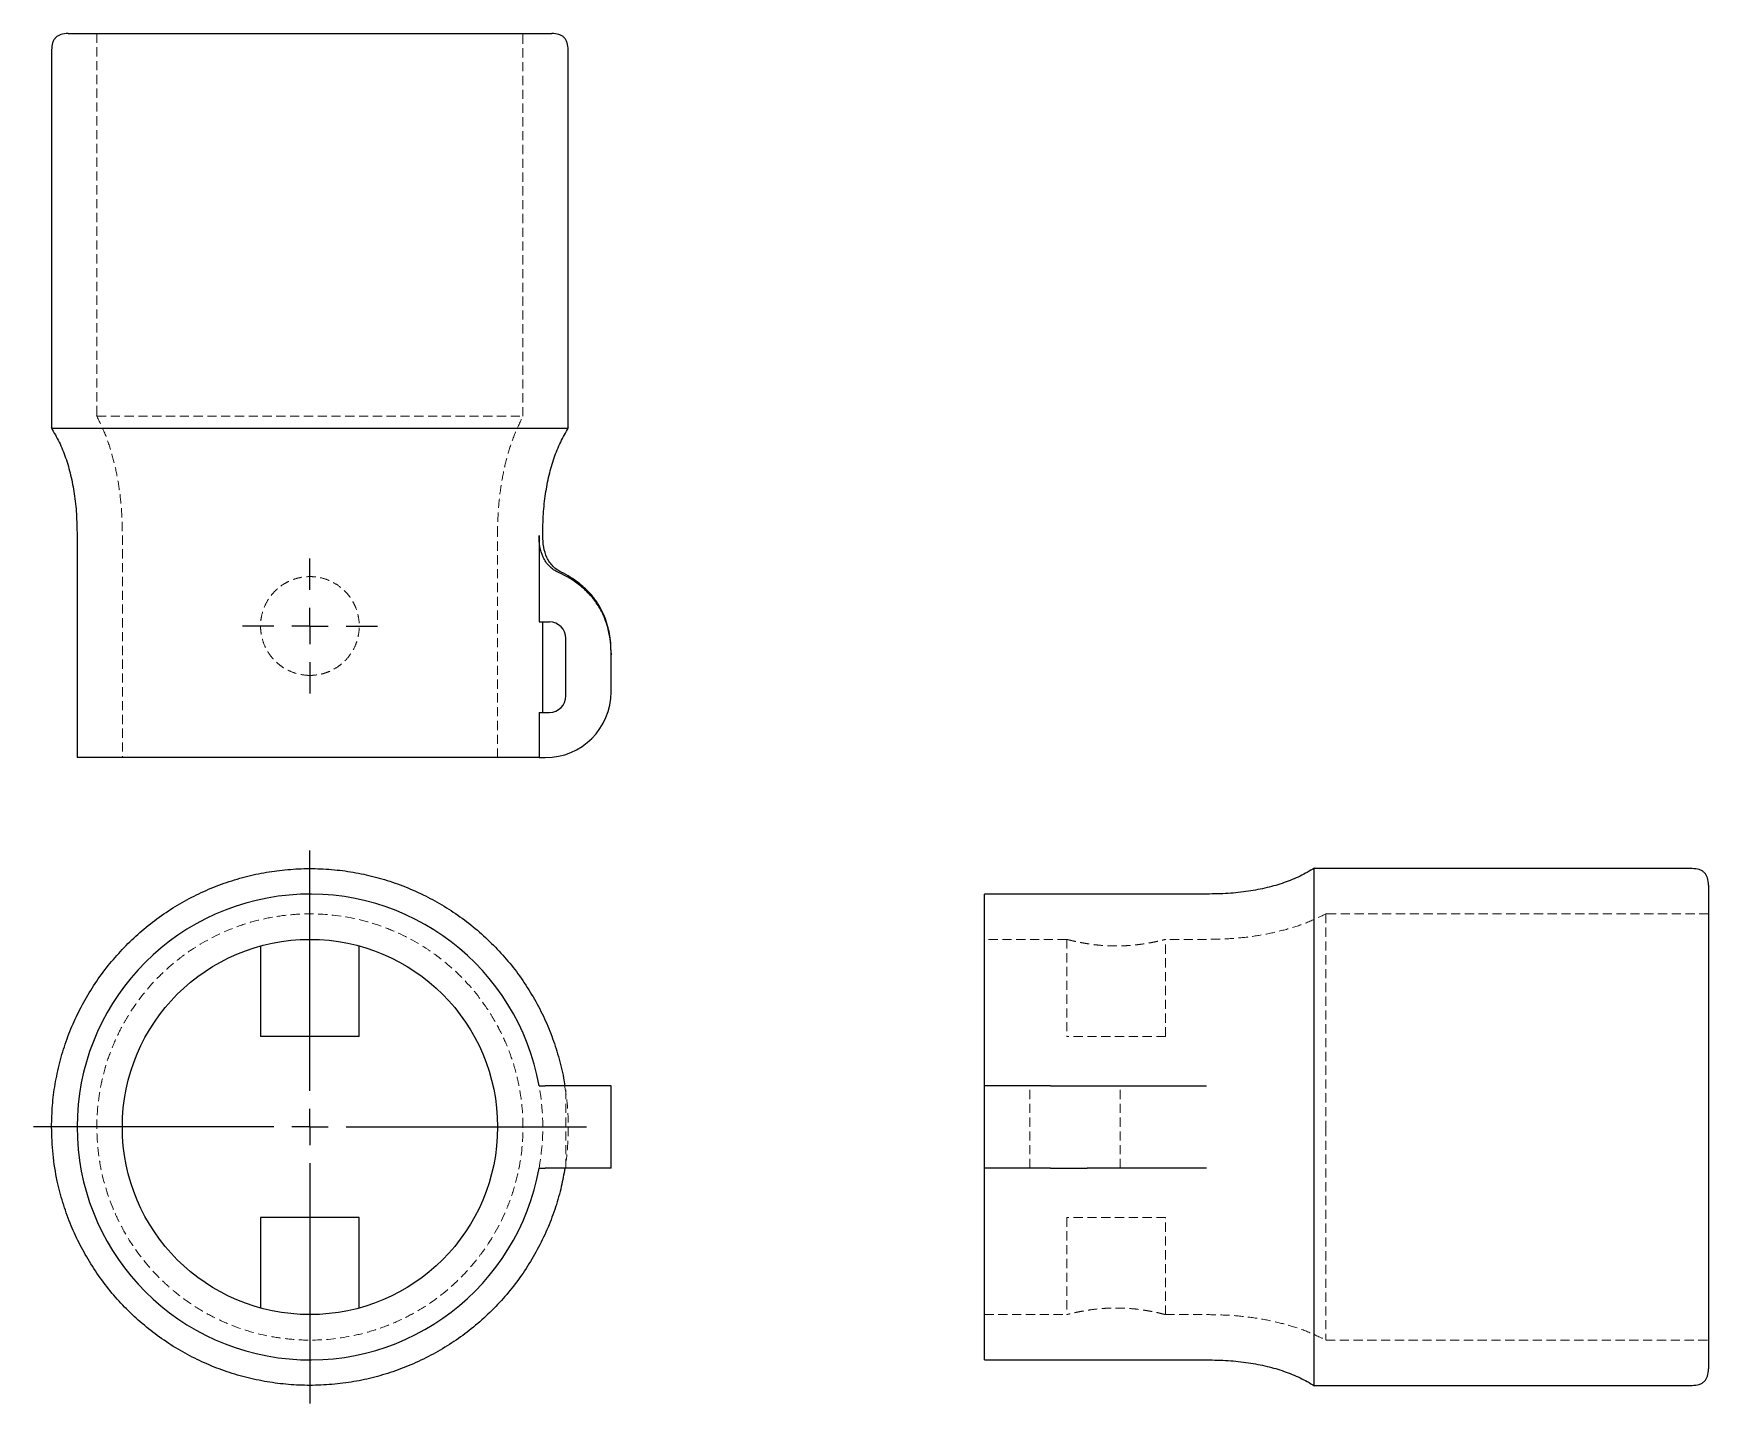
# Model space of a CAD drawing. Header units: millimetres. Extents: x 42 to 273, y 19 to 208.
import ezdxf

# ---------------------------------------------------------------- set-up
doc = ezdxf.new("R2010")
doc.units = ezdxf.units.MM
doc.linetypes.add('HIDDEN', pattern=[1.905, 1.27, -0.635])
doc.layers.add('10', color=7, linetype='Continuous')

# ---------------------------------------------------------------- blocks, each defined once
blk = doc.blocks.new('SW_CENTERMARKSYMBOL_0')
at = {"layer": '10', "color": 0}
for p, q in [((0, 5), (0, 38.18)), ((0, 0), (0, 2.5)), ((-5, 0), (-38.18, 0)), ((0, 0), (-2.5, 0)), ((0, 0), (0, -2.5)), ((0, 0), (2.5, 0)), ((5, 0), (38.18, 0)), ((0, -5), (0, -38.18))]:
    blk.add_line(p, q, dxfattribs=at)
blk = doc.blocks.new('SW_CENTERMARKSYMBOL_1')
at = {"layer": '10', "color": 0}
for p, q in [((0, 5), (0, 9.32)), ((0, 0), (0, 2.5)), ((-5, 0), (-9.32, 0)), ((0, 0), (-2.5, 0)), ((0, 0), (0, -2.5)), ((0, 0), (2.5, 0)), ((5, 0), (9.32, 0)), ((0, -5), (0, -9.32))]:
    blk.add_line(p, q, dxfattribs=at)

msp = doc.modelspace()

# ---------------------------------------------------------------- linework, layer by layer
at = {"color": 7, "linetype": 'Continuous', "lineweight": 25}
for p, q in [((46.41, 208), (113.23, 208)), ((44.14, 205.72), (44.14, 153.49)), ((115.5, 153.5), (115.5, 205.72)), ((47.66, 138.68), (47.66, 108)), ((111.47, 138.68), (111.47, 126.75)), ((111.47, 126.75), (112.9, 126.75)), ((111.98, 114.25), (111.98, 126.75)), ((115.17, 116.52), (115.17, 124.48)), ((121.42, 117.09), (121.42, 122.18)), ((111.47, 114.25), (111.47, 108)), ((111.47, 114.25), (112.9, 114.25)), ((111.47, 108), (47.66, 108)), ((111.47, 108), (112.33, 108)), ((270.72, 92.68), (218.5, 92.68)), ((273, 90.41), (273, 57)), ((203.68, 89.16), (173, 89.16)), ((173, 62.68), (173, 89.16)), ((73, 82), (73, 69.5)), ((86.64, 69.5), (86.64, 82)), ((86.64, 69.5), (73, 69.5)), ((111.47, 62.68), (112.33, 62.68)), ((121.42, 62.68), (112.33, 62.68)), ((121.42, 51.32), (121.42, 62.68)), ((173, 51.32), (173, 62.68)), ((182.09, 62.68), (173, 62.68)), ((182.09, 62.68), (187.18, 62.68)), ((111.47, 51.32), (112.33, 51.32)), ((121.42, 51.32), (112.33, 51.32)), ((182.09, 51.32), (173, 51.32)), ((173, 24.84), (173, 51.32)), ((182.09, 51.32), (187.18, 51.32)), ((73, 44.5), (73, 32)), ((86.64, 44.5), (73, 44.5)), ((86.64, 32), (86.64, 44.5)), ((173, 24.84), (203.68, 24.84)), ((218.49, 21.32), (270.72, 21.32))]:
    msp.add_line(p, q, dxfattribs=at)
at = {"color": 7, "linetype": 'HIDDEN', "lineweight": 18}
for p, q in [((50.39, 208), (50.39, 155.15)), ((109.25, 155.15), (109.25, 208)), ((53.91, 138.68), (53.91, 108)), ((105.73, 108), (105.73, 138.68)), ((79.75, 133), (79.82, 133)), ((79.82, 133), (79.98, 133)), ((273, 86.43), (220.15, 86.43)), ((73, 82), (73, 82)), ((86.64, 82), (86.64, 82)), ((184.36, 82.91), (173, 82.91)), ((184.36, 82.91), (184.36, 69.5)), ((203.68, 82.91), (197.99, 82.91)), ((198, 69.5), (198, 82.91)), ((198, 69.5), (184.36, 69.5)), ((115.17, 51.32), (115.17, 62.68)), ((179.25, 51.32), (179.25, 62.68)), ((191.75, 51.32), (191.75, 62.68)), ((220.15, 55.96), (220.15, 57.84)), ((198, 44.5), (184.36, 44.5)), ((184.36, 44.5), (184.36, 31.09)), ((198, 31.09), (198, 44.5)), ((73, 32), (73, 32)), ((86.64, 32), (86.64, 32)), ((173, 31.09), (184.36, 31.09)), ((197.99, 31.09), (203.68, 31.09)), ((220.15, 27.57), (273, 27.57))]:
    msp.add_line(p, q, dxfattribs=at)
at = {"color": 7, "linetype": 'HIDDEN', "lineweight": 18, "flags": 128}
msp.add_lwpolyline([(50.41, 155.15), (50.42, 155.15), (50.64, 155.15), (51.08, 155.15), (51.7, 155.15), (52.52, 155.15), (53.56, 155.15), (54.8, 155.15), (56.17, 155.15), (57.71, 155.15), (59.45, 155.15), (61.33, 155.15), (63.3, 155.15), (65.38, 155.15), (67.62, 155.15), (69.96, 155.15), (72.29, 155.15), (74.68, 155.15), (77.18, 155.15), (79.69, 155.15), (82.14, 155.15), (84.56, 155.15), (87.03, 155.15), (89.44, 155.15), (91.72, 155.15), (93.91, 155.15), (96.07, 155.15), (98.1, 155.15), (99.96, 155.15), (101.67, 155.15), (103.27, 155.15), (104.71, 155.15), (105.93, 155.15), (106.96, 155.15), (107.84, 155.15), (108.5, 155.15), (109.06, 155.15), (109.25, 155.15), (109.25, 155.15)], dxfattribs=at)
at = {"color": 7, "linetype": 'Continuous', "lineweight": 25}
msp.add_circle((79.82, 57), 25.91, dxfattribs=at)
for centre, radius, start, end in [((112.9, 124.48), 2.27, 0, 90), ((112.33, 117.09), 9.09, 270, 0), ((112.9, 116.52), 2.27, 270, 0), ((79.82, 57), 32.16, 10.1763, 349.8237)]:
    msp.add_arc(centre, radius, start, end, dxfattribs=at)
at = {"color": 7, "linetype": 'HIDDEN', "lineweight": 18}
for centre, radius, start, end in [((79.82, 126.18), 6.82, 267.2291, 282.0791), ((79.82, 57), 32.16, 349.8237, 10.1763)]:
    msp.add_arc(centre, radius, start, end, dxfattribs=at)
at = {"color": 7, "linetype": 'Continuous', "lineweight": 25}
for points, knots in [([(46.41, 208), (46.07, 207.98), (45.59, 207.95), (45.03, 207.7), (44.69, 207.44), (44.44, 207.11), (44.19, 206.55), (44.16, 206.06), (44.14, 205.72)], [0, 0, 0, 0, 0.273177, 0.389879, 0.5, 0.610121, 0.726823, 1, 1, 1, 1]), ([(115.5, 205.72), (115.48, 206.06), (115.45, 206.55), (115.2, 207.11), (114.94, 207.44), (114.61, 207.7), (114.05, 207.95), (113.57, 207.98), (113.23, 208)], [0, 0, 0, 0, 0.273177, 0.389879, 0.5, 0.610121, 0.726823, 1, 1, 1, 1]), ([(44.09, 153.57), (44.47, 152.91), (45.25, 151.58), (46.13, 149.37), (46.82, 146.98), (47.31, 144.39), (47.61, 141.6), (47.64, 139.67), (47.66, 138.68)], [0, 0, 0, 0, 0.146092, 0.298231, 0.458241, 0.627693, 0.807913, 1, 1, 1, 1]), ([(44.14, 153.49), (44.16, 153.5), (44.21, 153.5), (44.6, 153.5), (45.22, 153.5), (46.1, 153.5), (47.21, 153.49), (48.55, 153.5), (50.12, 153.5), (51.91, 153.5), (53.88, 153.49), (56.02, 153.5), (58.36, 153.5), (60.86, 153.5), (63.47, 153.5), (66.18, 153.49), (69.03, 153.5), (71.95, 153.5), (74.9, 153.5), (77.88, 153.5), (80.91, 153.49), (83.93, 153.5), (86.89, 153.5), (89.8, 153.5), (92.67, 153.49), (95.44, 153.5), (98.08, 153.5), (100.59, 153.5), (102.98, 153.5), (105.19, 153.49), (107.21, 153.5), (109.04, 153.5), (110.67, 153.5), (112.09, 153.5), (113.26, 153.49), (114.19, 153.5), (114.9, 153.5), (115.33, 153.5), (115.52, 153.5), (115.48, 153.5), (115.48, 153.5)], [0, 0, 0, 0, 0.0264623, 0.0529245, 0.0801555, 0.1073865, 0.133849, 0.1603115, 0.1875428, 0.214774, 0.2412363, 0.2676986, 0.2949297, 0.3221608, 0.3486232, 0.3750856, 0.4023168, 0.429548, 0.4560106, 0.4824732, 0.5097045, 0.5369359, 0.5633983, 0.5898608, 0.617092, 0.6443233, 0.6707856, 0.6972479, 0.7244789, 0.75171, 0.7781725, 0.8046349, 0.8318661, 0.8590974, 0.8855599, 0.9120224, 0.9392536, 0.9664849, 0.9929472, 1, 1, 1, 1]), ([(111.98, 138.68), (112, 139.67), (112.03, 141.6), (112.33, 144.39), (112.82, 146.98), (113.51, 149.37), (114.39, 151.58), (115.17, 152.91), (115.55, 153.57)], [0, 0, 0, 0, 0.1920874, 0.3723066, 0.5417592, 0.7017694, 0.853908, 1, 1, 1, 1]), ([(114.15, 133.58), (113.91, 133.68), (113.69, 133.81), (113.27, 134.1), (113.07, 134.26), (112.71, 134.62), (112.55, 134.82), (112.26, 135.24), (112.14, 135.46), (111.82, 136.16), (111.68, 136.65), (111.51, 137.66), (111.47, 138.17), (111.47, 138.68)], [0, 0, 0, 0, 0.125, 0.125, 0.25, 0.25, 0.375, 0.375, 0.5, 0.5, 0.75, 0.75, 1, 1, 1, 1]), ([(114.48, 133.65), (114.3, 133.75), (113.9, 133.96), (113.38, 134.41), (112.91, 134.98), (112.42, 135.84), (112.04, 137.09), (112, 138.14), (111.98, 138.68)], [0, 0, 0, 0, 0.101838, 0.227343, 0.349271, 0.471274, 0.724867, 1, 1, 1, 1]), ([(121.42, 122.18), (121.42, 123.39), (121.3, 124.57), (120.88, 126.3), (120.69, 126.87), (120.22, 127.99), (119.95, 128.52), (119.3, 129.53), (118.94, 130), (118.13, 130.9), (117.69, 131.32), (116.29, 132.45), (115.25, 133.07), (114.15, 133.58)], [0, 0, 0, 0, 0.25, 0.25, 0.375, 0.375, 0.5, 0.5, 0.625, 0.625, 0.75, 0.75, 1, 1, 1, 1]), ([(121.42, 122.35), (121.41, 122.85), (121.4, 123.79), (121.22, 125.08), (120.94, 126.3), (120.54, 127.48), (120.05, 128.53), (119.55, 129.36), (119.03, 130.08), (118.42, 130.79), (117.69, 131.51), (116.83, 132.22), (115.77, 132.96), (114.95, 133.4), (114.5, 133.63)], [0, 0, 0, 0, 0.107651, 0.199429, 0.27746, 0.375446, 0.465993, 0.523742, 0.582295, 0.655909, 0.723175, 0.801862, 0.893462, 1, 1, 1, 1]), ([(121.42, 122.43), (121.42, 122.43), (121.42, 122.46), (121.42, 122.37), (121.42, 122.25), (121.42, 122.18)], [0, 0, 0, 0, 0.114021, 0.542144, 1, 1, 1, 1]), ([(44.14, 57), (44.16, 57.99), (44.21, 59.97), (44.6, 62.94), (45.22, 65.9), (46.1, 68.8), (47.21, 71.58), (48.55, 74.27), (50.12, 76.85), (51.91, 79.29), (53.88, 81.55), (56.02, 83.64), (58.36, 85.56), (60.86, 87.28), (63.47, 88.76), (66.18, 90.02), (69.03, 91.05), (71.95, 91.85), (74.9, 92.38), (77.88, 92.67), (80.91, 92.71), (83.93, 92.49), (86.89, 92.02), (89.8, 91.3), (92.67, 90.33), (95.44, 89.13), (98.08, 87.7), (100.59, 86.06), (102.98, 84.2), (105.19, 82.14), (107.21, 79.93), (109.04, 77.55), (110.67, 75), (112.09, 72.33), (113.26, 69.57), (114.18, 66.72), (114.77, 64.41), (114.96, 63.04), (115.01, 62.68)], [0, 0, 0, 0, 0.027883, 0.055765, 0.084458, 0.113151, 0.141034, 0.168917, 0.19761, 0.226303, 0.254185, 0.282068, 0.310761, 0.339454, 0.367336, 0.395219, 0.423912, 0.452605, 0.480488, 0.508371, 0.537064, 0.565757, 0.59364, 0.621523, 0.650216, 0.678909, 0.706792, 0.734675, 0.763367, 0.79206, 0.819943, 0.847826, 0.876519, 0.905212, 0.933095, 0.960978, 0.989671, 1, 1, 1, 1]), ([(218.57, 92.73), (217.91, 92.35), (216.58, 91.57), (214.37, 90.69), (211.98, 90), (209.39, 89.51), (206.6, 89.21), (204.67, 89.18), (203.68, 89.16)], [0, 0, 0, 0, 0.146092, 0.298231, 0.458241, 0.627693, 0.807913, 1, 1, 1, 1]), ([(218.5, 92.65), (218.5, 92.66), (218.49, 92.69), (218.5, 92.48), (218.5, 92.02), (218.5, 91.3), (218.49, 90.33), (218.5, 89.13), (218.5, 87.7), (218.5, 86.06), (218.5, 84.2), (218.49, 82.14), (218.5, 79.93), (218.5, 77.55), (218.5, 75), (218.49, 72.33), (218.49, 69.57), (218.5, 66.72), (218.5, 63.78), (218.5, 60.78), (218.49, 57.79), (218.5, 54.79), (218.5, 51.78), (218.5, 48.81), (218.5, 45.93), (218.49, 43.12), (218.5, 40.38), (218.5, 37.76), (218.5, 35.31), (218.49, 33), (218.49, 30.85), (218.5, 28.88), (218.5, 27.14), (218.5, 25.6), (218.49, 24.27), (218.5, 23.18), (218.5, 22.33), (218.5, 21.73), (218.5, 21.38), (218.5, 21.35), (218.49, 21.33)], [0, 0, 0, 0, 0.0097025, 0.0369338, 0.0633963, 0.0898587, 0.1170899, 0.1443211, 0.1707834, 0.1972456, 0.2244767, 0.2517077, 0.2781701, 0.3046325, 0.3318637, 0.3590949, 0.3855574, 0.4120199, 0.4392511, 0.4664824, 0.4929447, 0.5194069, 0.546638, 0.573869, 0.6003314, 0.6267938, 0.6540249, 0.6812561, 0.7077186, 0.7341812, 0.7614125, 0.7886438, 0.8151063, 0.8415687, 0.8687999, 0.8960312, 0.9224934, 0.9489557, 0.9761868, 1, 1, 1, 1]), ([(273, 90.41), (272.98, 90.75), (272.95, 91.23), (272.7, 91.79), (272.44, 92.12), (272.11, 92.38), (271.55, 92.63), (271.06, 92.66), (270.72, 92.68)], [0, 0, 0, 0, 0.273177, 0.389879, 0.5, 0.610121, 0.726823, 1, 1, 1, 1]), ([(187.18, 62.68), (188.39, 62.68), (189.57, 62.68), (191.3, 62.68), (191.87, 62.68), (192.99, 62.68), (193.52, 62.68), (194.53, 62.68), (195, 62.68), (195.9, 62.68), (196.32, 62.68), (197.45, 62.68), (198.07, 62.68), (198.58, 62.68)], [0, 0, 0, 0, 0.25, 0.25, 0.375, 0.375, 0.5, 0.5, 0.625, 0.625, 0.75, 0.75, 1, 1, 1, 1]), ([(198.58, 62.68), (198.68, 62.68), (198.81, 62.68), (199.1, 62.68), (199.26, 62.68), (199.62, 62.68), (199.82, 62.68), (200.24, 62.68), (200.46, 62.68), (201.16, 62.68), (201.65, 62.68), (202.66, 62.68), (203.17, 62.68), (203.68, 62.68)], [0, 0, 0, 0, 0.125, 0.125, 0.25, 0.25, 0.375, 0.375, 0.5, 0.5, 0.75, 0.75, 1, 1, 1, 1]), ([(115.03, 51.32), (114.88, 50.47), (114.56, 48.65), (113.78, 45.93), (112.74, 43.12), (111.44, 40.38), (109.92, 37.76), (108.2, 35.31), (106.28, 33), (104.16, 30.85), (101.86, 28.88), (99.42, 27.14), (96.85, 25.6), (94.13, 24.27), (91.31, 23.17), (88.43, 22.33), (85.5, 21.73), (82.49, 21.38), (79.46, 21.28), (76.47, 21.44), (73.5, 21.84), (70.55, 22.5), (67.66, 23.41), (64.89, 24.55), (62.22, 25.91), (59.65, 27.51), (57.23, 29.33), (54.99, 31.32), (52.92, 33.49), (51.03, 35.85), (49.34, 38.37), (47.89, 40.99), (46.66, 43.72), (45.65, 46.57), (44.83, 49.75), (44.25, 53.24), (44.18, 55.74), (44.14, 57)], [0, 0, 0, 0, 0.0241703, 0.0520531, 0.0799359, 0.1086287, 0.1373216, 0.1652045, 0.1930875, 0.2217805, 0.2504735, 0.2783564, 0.3062392, 0.3349321, 0.3636251, 0.3915077, 0.4193904, 0.4480831, 0.4767758, 0.5046586, 0.5325414, 0.5612343, 0.5899272, 0.6178101, 0.645693, 0.6743859, 0.7030788, 0.7309615, 0.7588442, 0.7875369, 0.8162297, 0.8441124, 0.8719952, 0.900688, 0.9293808, 0.9644943, 1, 1, 1, 1]), ([(273, 57), (273, 55.75), (273, 53.26), (273, 49.56), (273, 45.95), (273, 42.48), (273, 39.19), (273, 36.13), (273, 33.33), (273, 30.82), (273, 28.65), (273, 26.84), (273, 25.4), (273, 24.35), (273, 23.76), (273, 23.52), (273, 23.59), (273, 23.59)], [0, 0, 0, 0, 0.071326, 0.142664, 0.214084, 0.285648, 0.357185, 0.428481, 0.499842, 0.571436, 0.642869, 0.714138, 0.785641, 0.857206, 0.928507, 0.999862, 1, 1, 1, 1]), ([(198.58, 51.32), (198.07, 51.32), (197.47, 51.32), (196.35, 51.32), (195.94, 51.32), (195.05, 51.32), (194.57, 51.32), (193.57, 51.32), (193.03, 51.32), (191.92, 51.32), (191.35, 51.32), (189.6, 51.32), (188.39, 51.32), (187.18, 51.32)], [0, 0, 0, 0, 0.25, 0.25, 0.375, 0.375, 0.5, 0.5, 0.625, 0.625, 0.75, 0.75, 1, 1, 1, 1]), ([(203.68, 51.32), (203.17, 51.32), (202.66, 51.32), (201.92, 51.32), (201.67, 51.32), (201.18, 51.32), (200.94, 51.32), (200.47, 51.32), (200.25, 51.32), (199.83, 51.32), (199.63, 51.32), (199.26, 51.32), (199.1, 51.32), (198.81, 51.32), (198.68, 51.32), (198.58, 51.32)], [0, 0, 0, 0, 0.25, 0.25, 0.375, 0.375, 0.5, 0.5, 0.625, 0.625, 0.75, 0.75, 0.875, 0.875, 1, 1, 1, 1]), ([(203.68, 24.84), (204.67, 24.82), (206.6, 24.79), (209.39, 24.49), (211.98, 24), (214.37, 23.31), (216.58, 22.43), (217.91, 21.65), (218.57, 21.27)], [0, 0, 0, 0, 0.192087, 0.372307, 0.541759, 0.701769, 0.853908, 1, 1, 1, 1]), ([(270.72, 21.32), (271.06, 21.34), (271.55, 21.37), (272.11, 21.62), (272.44, 21.88), (272.7, 22.21), (272.95, 22.77), (272.98, 23.25), (273, 23.59)], [0, 0, 0, 0, 0.273177, 0.389879, 0.5, 0.610121, 0.726823, 1, 1, 1, 1])]:
    msp.add_open_spline(points, degree=3, knots=knots, dxfattribs=at)
at = {"color": 7, "linetype": 'HIDDEN', "lineweight": 18}
for points, knots in [([(50.34, 155.24), (50.74, 154.43), (51.54, 152.8), (52.42, 150.19), (53.11, 147.48), (53.58, 144.64), (53.86, 141.7), (53.9, 139.7), (53.91, 138.68)], [0, 0, 0, 0, 0.158085, 0.318305, 0.481697, 0.64911, 0.821571, 1, 1, 1, 1]), ([(105.73, 138.68), (105.74, 139.7), (105.78, 141.7), (106.06, 144.64), (106.53, 147.48), (107.21, 150.19), (108.1, 152.8), (108.9, 154.43), (109.3, 155.24)], [0, 0, 0, 0, 0.178429, 0.35089, 0.518303, 0.681695, 0.841915, 1, 1, 1, 1]), ([(79.82, 119.36), (80.27, 119.36), (80.72, 119.41), (81.37, 119.54), (81.59, 119.59), (82.02, 119.72), (82.23, 119.8), (82.85, 120.06), (83.24, 120.27), (83.8, 120.64), (83.98, 120.77), (84.32, 121.06), (84.49, 121.2), (84.95, 121.67), (85.24, 122.02), (85.73, 122.76), (85.95, 123.15), (86.2, 123.77), (86.28, 123.98), (86.41, 124.41), (86.46, 124.63), (86.59, 125.29), (86.64, 125.73), (86.64, 126.62), (86.59, 127.08), (86.42, 127.95), (86.29, 128.38), (86.03, 129), (85.93, 129.2), (85.72, 129.6), (85.61, 129.79), (85.36, 130.16), (85.23, 130.33), (84.95, 130.68), (84.8, 130.84), (84.33, 131.32), (83.98, 131.6), (83.25, 132.09), (82.85, 132.31), (82.03, 132.65), (81.6, 132.78), (80.94, 132.91), (80.72, 132.94), (80.27, 132.99), (80.05, 133), (79.38, 133), (78.93, 132.96), (78.05, 132.78), (77.62, 132.65), (77, 132.39), (76.8, 132.3), (76.41, 132.09), (76.21, 131.97), (75.66, 131.6), (75.32, 131.32), (74.84, 130.85), (74.69, 130.68), (74.41, 130.34), (74.28, 130.16), (73.91, 129.61), (73.7, 129.22), (73.35, 128.39), (73.22, 127.96), (73.09, 127.3), (73.06, 127.08), (73.01, 126.64), (73, 126.41), (73, 125.73), (73.05, 125.29), (73.22, 124.41), (73.35, 123.98), (73.69, 123.16), (73.9, 122.77), (74.28, 122.21), (74.41, 122.03), (74.69, 121.68), (74.84, 121.52), (75.15, 121.21), (75.32, 121.06), (75.66, 120.78), (75.84, 120.64), (76.4, 120.27), (76.79, 120.06), (77.61, 119.72), (78.04, 119.58), (78.92, 119.41), (79.37, 119.36), (79.82, 119.36)], [0, 0, 0, 0, 0.03125, 0.03125, 0.046875, 0.046875, 0.0625, 0.0625, 0.09375, 0.09375, 0.109375, 0.109375, 0.125, 0.125, 0.15625, 0.15625, 0.1875, 0.1875, 0.203125, 0.203125, 0.21875, 0.21875, 0.25, 0.25, 0.28125, 0.28125, 0.3125, 0.3125, 0.328125, 0.328125, 0.34375, 0.34375, 0.359375, 0.359375, 0.375, 0.375, 0.40625, 0.40625, 0.4375, 0.4375, 0.46875, 0.46875, 0.484375, 0.484375, 0.5, 0.5, 0.53125, 0.53125, 0.5625, 0.5625, 0.578125, 0.578125, 0.59375, 0.59375, 0.625, 0.625, 0.640625, 0.640625, 0.65625, 0.65625, 0.6875, 0.6875, 0.71875, 0.71875, 0.734375, 0.734375, 0.75, 0.75, 0.78125, 0.78125, 0.8125, 0.8125, 0.84375, 0.84375, 0.859375, 0.859375, 0.875, 0.875, 0.890625, 0.890625, 0.90625, 0.90625, 0.9375, 0.9375, 0.96875, 0.96875, 1, 1, 1, 1]), ([(109.25, 57), (109.25, 55.06), (109.06, 53.14), (108.5, 50.32), (108.26, 49.38), (107.84, 47.99), (107.69, 47.53), (107.36, 46.62), (107.19, 46.17), (106.27, 43.95), (105.36, 42.25), (104.03, 40.25), (103.75, 39.86), (103.17, 39.08), (102.87, 38.7), (101.95, 37.57), (101.3, 36.86), (99.27, 34.83), (97.79, 33.61), (95.77, 32.26), (95.36, 32), (94.53, 31.5), (94.11, 31.27), (92.84, 30.59), (91.97, 30.18), (90.2, 29.44), (89.29, 29.12), (87.45, 28.56), (86.5, 28.32), (83.66, 27.76), (81.75, 27.57), (78.87, 27.57), (77.91, 27.62), (75.97, 27.81), (75.02, 27.95), (72.19, 28.51), (70.35, 29.07), (67.68, 30.17), (66.79, 30.59), (65.09, 31.5), (64.27, 31.99), (62.68, 33.06), (61.91, 33.63), (60.79, 34.54), (60.42, 34.86), (59.71, 35.51), (59.36, 35.84), (57.64, 37.56), (56.42, 39.04), (54.82, 41.43), (54.33, 42.26), (53.64, 43.54), (53.42, 43.97), (53.01, 44.85), (52.81, 45.29), (51.89, 47.52), (51.34, 49.35), (50.86, 51.71), (50.78, 52.18), (50.64, 53.14), (50.58, 53.63), (50.44, 55.07), (50.39, 56.03), (50.39, 58.91), (50.57, 60.82), (51.04, 63.2), (51.15, 63.67), (51.39, 64.61), (51.51, 65.08), (51.93, 66.46), (52.26, 67.36), (52.99, 69.13), (53.4, 70), (54.08, 71.28), (54.32, 71.7), (54.81, 72.53), (55.07, 72.94), (56.42, 74.95), (57.63, 76.43), (59.67, 78.47), (60.38, 79.12), (61.51, 80.04), (61.89, 80.34), (62.67, 80.92), (63.06, 81.2), (65.06, 82.53), (66.75, 83.44), (69.42, 84.55), (70.34, 84.88), (72.19, 85.44), (73.12, 85.67), (75, 86.05), (75.95, 86.19), (77.86, 86.38), (78.82, 86.43), (81.74, 86.43), (83.65, 86.24), (86.47, 85.69), (87.41, 85.45), (89.26, 84.89), (90.17, 84.57), (92.85, 83.46), (94.54, 82.56), (96.54, 81.22), (96.93, 80.95), (97.71, 80.37), (98.1, 80.07), (99.22, 79.15), (99.94, 78.5), (101.97, 76.47), (103.19, 74.99), (104.54, 72.98), (104.8, 72.57), (105.3, 71.74), (105.54, 71.32), (106.22, 70.04), (106.63, 69.18), (107.37, 67.41), (107.69, 66.5), (108.11, 65.12), (108.24, 64.66), (108.48, 63.72), (108.58, 63.24), (109.06, 60.87), (109.25, 58.94), (109.25, 57)], [0, 0, 0, 0, 0.03125, 0.03125, 0.046875, 0.046875, 0.054688, 0.054688, 0.0625, 0.0625, 0.09375, 0.09375, 0.101563, 0.101563, 0.109375, 0.109375, 0.125, 0.125, 0.15625, 0.15625, 0.164063, 0.164063, 0.171875, 0.171875, 0.1875, 0.1875, 0.203125, 0.203125, 0.21875, 0.21875, 0.25, 0.25, 0.265625, 0.265625, 0.28125, 0.28125, 0.3125, 0.3125, 0.328125, 0.328125, 0.34375, 0.34375, 0.359375, 0.359375, 0.367188, 0.367188, 0.375, 0.375, 0.40625, 0.40625, 0.421875, 0.421875, 0.429688, 0.429688, 0.4375, 0.4375, 0.46875, 0.46875, 0.476563, 0.476563, 0.484375, 0.484375, 0.5, 0.5, 0.53125, 0.53125, 0.539063, 0.539063, 0.546875, 0.546875, 0.5625, 0.5625, 0.578125, 0.578125, 0.585938, 0.585938, 0.59375, 0.59375, 0.625, 0.625, 0.640625, 0.640625, 0.648438, 0.648438, 0.65625, 0.65625, 0.6875, 0.6875, 0.703125, 0.703125, 0.71875, 0.71875, 0.734375, 0.734375, 0.75, 0.75, 0.78125, 0.78125, 0.796875, 0.796875, 0.8125, 0.8125, 0.84375, 0.84375, 0.851563, 0.851563, 0.859375, 0.859375, 0.875, 0.875, 0.90625, 0.90625, 0.914063, 0.914063, 0.921875, 0.921875, 0.9375, 0.9375, 0.953125, 0.953125, 0.960938, 0.960938, 0.96875, 0.96875, 1, 1, 1, 1]), ([(220.24, 86.48), (219.43, 86.08), (217.8, 85.28), (215.19, 84.4), (212.48, 83.71), (209.64, 83.24), (206.7, 82.96), (204.7, 82.92), (203.68, 82.91)], [0, 0, 0, 0, 0.158085, 0.318305, 0.481697, 0.64911, 0.821571, 1, 1, 1, 1]), ([(220.15, 86.43), (220.15, 86.41), (220.15, 86.38), (220.15, 86.07), (220.15, 85.57), (220.15, 84.85), (220.15, 83.95), (220.15, 82.86), (220.15, 81.57), (220.15, 80.1), (220.15, 78.49), (220.15, 76.72), (220.15, 74.8), (220.15, 72.75), (220.15, 70.6), (220.15, 68.37), (220.15, 66.02), (220.15, 63.34), (220.15, 60.33), (220.15, 58.11), (220.15, 57)], [0, 0, 0, 0, 0.050151, 0.103078, 0.157542, 0.212006, 0.264932, 0.317858, 0.372322, 0.426786, 0.479711, 0.532637, 0.5871, 0.641564, 0.69449, 0.747416, 0.80188, 0.856343, 0.927713, 1, 1, 1, 1]), ([(184.36, 82.91), (184.38, 82.9), (184.42, 82.89), (184.7, 82.82), (185.15, 82.71), (185.77, 82.57), (186.54, 82.42), (187.44, 82.27), (188.47, 82.13), (189.56, 82.04), (190.71, 81.99), (191.84, 82), (192.96, 82.05), (194, 82.15), (194.98, 82.28), (195.87, 82.43), (196.64, 82.58), (197.25, 82.72), (197.7, 82.83), (197.96, 82.9), (197.98, 82.9), (197.99, 82.91)], [0, 0, 0, 0, 0.05169, 0.10491, 0.156592, 0.209716, 0.262451, 0.316664, 0.370218, 0.425391, 0.477745, 0.531703, 0.582691, 0.63513, 0.686718, 0.739712, 0.792905, 0.847625, 0.900982, 0.955974, 1, 1, 1, 1]), ([(115.01, 62.68), (115.12, 62.04), (115.38, 60.42), (115.53, 57.79), (115.46, 54.8), (115.29, 52.63), (115.06, 51.48), (115.03, 51.32)], [0, 0, 0, 0, 0.171072, 0.4308227, 0.6905733, 0.9578702, 1, 1, 1, 1]), ([(220.15, 57), (220.15, 56.22), (220.15, 54.66), (220.15, 52.31), (220.15, 49.98), (220.15, 47.65), (220.15, 45.38), (220.15, 43.15), (220.15, 41), (220.15, 38.96), (220.15, 37.07), (220.15, 35.32), (220.15, 33.71), (220.15, 32.27), (220.15, 31.01), (220.15, 29.94), (220.15, 29.05), (220.15, 28.36), (220.15, 27.88), (220.15, 27.61), (220.15, 27.59), (220.15, 27.59)], [0, 0, 0, 0, 0.050623, 0.101246, 0.153208, 0.20517, 0.258094, 0.311018, 0.36548, 0.419941, 0.472865, 0.525789, 0.58025, 0.634711, 0.687635, 0.740559, 0.795021, 0.849483, 0.902407, 0.955332, 1, 1, 1, 1]), ([(197.99, 31.09), (197.99, 31.09), (198.02, 31.09), (197.9, 31.12), (197.6, 31.19), (197.13, 31.31), (196.49, 31.45), (195.71, 31.6), (194.78, 31.75), (193.75, 31.88), (192.63, 31.97), (191.5, 32.01), (190.35, 32), (189.26, 31.94), (188.21, 31.84), (187.25, 31.7), (186.38, 31.55), (185.63, 31.4), (185.03, 31.26), (184.63, 31.16), (184.4, 31.1), (184.38, 31.1), (184.36, 31.09)], [0, 0, 0, 0, 0.007835, 0.06125, 0.112296, 0.16477, 0.216816, 0.270293, 0.323722, 0.378716, 0.431778, 0.48648, 0.537877, 0.59079, 0.641866, 0.694344, 0.746887, 0.800892, 0.854452, 0.909619, 0.954322, 1, 1, 1, 1]), ([(203.68, 31.09), (204.7, 31.08), (206.7, 31.04), (209.64, 30.76), (212.48, 30.29), (215.19, 29.6), (217.8, 28.72), (219.43, 27.92), (220.24, 27.52)], [0, 0, 0, 0, 0.178429, 0.35089, 0.518303, 0.681695, 0.841915, 1, 1, 1, 1])]:
    msp.add_open_spline(points, degree=3, knots=knots, dxfattribs=at)

# ---------------------------------------------------------------- block references
at = {"layer": '10'}
for name, p in [('SW_CENTERMARKSYMBOL_1', (79.82, 126.18)), ('SW_CENTERMARKSYMBOL_0', (79.82, 57))]:
    msp.add_blockref(name, p, dxfattribs=at)

doc.saveas('drawing.dxf')
